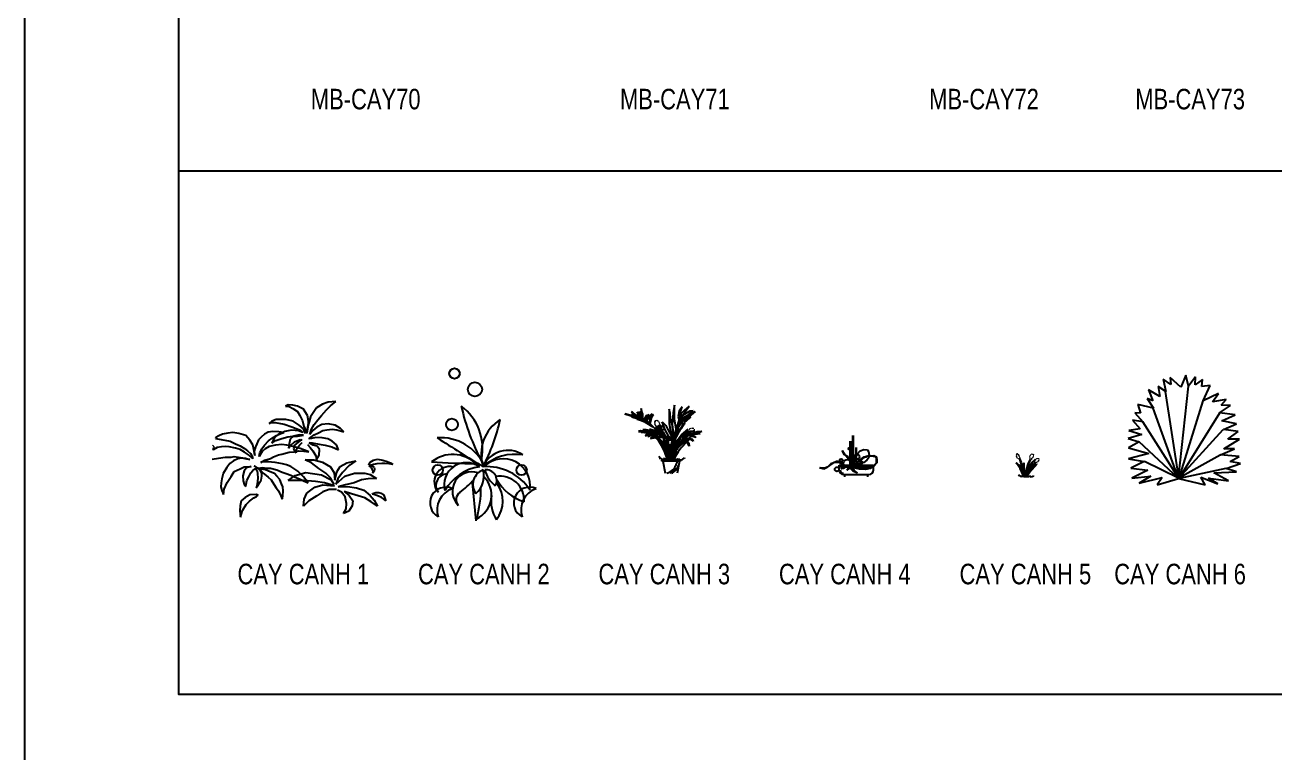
# Model space of a CAD drawing. Header units: millimetres. Extents: x 21129 to 2803301, y -510327 to 166837.
# Drawn here: x 218892 to 243254, y -161306 to -147119 of the extents above; entities that cross this region are included whole.
import ezdxf
from ezdxf.enums import TextEntityAlignment as Align

# ---------------------------------------------------------------- set-up
doc = ezdxf.new("R2010")
doc.units = ezdxf.units.MM
doc.layers.add('....01_TNT_A_DRAWING', color=7, linetype='Continuous')
doc.layers.add('....20_TNT_N_TEXT', color=9, linetype='Continuous')
doc.layers.add('....13_TNT_F_TREE', color=76, linetype='Continuous', transparency=0.5)
doc.styles.add('.TNT_A_TXT_3_NOTE', font='uromans.shx', dxfattribs={"width": 0.8})

# ---------------------------------------------------------------- blocks, each defined once
blk = doc.blocks.new('.TNT_KHUNG LAYOUT_2')
at = {"color": 250}
blk.add_lwpolyline([(0, 327), (450, 327), (450, 0), (0, 0)], close=True, dxfattribs=at)
at = {"color": 14}
blk.add_lwpolyline([(15, 312), (435, 312), (435, 15), (15, 15)], close=True, dxfattribs=at)
blk = doc.blocks.new('caycanh6')
for p, q in [((55, 990), (8, 873)), ((81, 883), (55, 990)), ((-213, 879), (-196, 783)), ((-139, 831), (-213, 879)), ((-165, 952), (-139, 831)), ((-91, 900), (-165, 952)), ((-96, 968), (-91, 900)), ((8, 873), (-96, 968)), ((-15, -14), (81, 883)), ((151, 973), (81, 883)), ((146, 894), (151, 973)), ((220, 947), (146, 894)), ((211, 879), (220, 947)), ((293, 889), (211, 879)), ((224, 741), (293, 889)), ((-321, 762), (-260, 667)), ((-265, 741), (-321, 762)), ((-308, 847), (-265, 741)), ((-196, 783), (-308, 847)), ((-13, -11), (-141, 832)), ((-10, -14), (224, 741)), ((376, 810), (224, 741)), ((315, 731), (376, 810)), ((449, 752), (315, 731)), ((402, 699), (449, 752)), ((-442, 624), (-364, 535)), ((-386, 620), (-442, 624)), ((-412, 704), (-386, 620)), ((-260, 667), (-412, 704)), ((-17, -16), (-261, 667)), ((-8, -13), (386, 624)), ((384, 624), (492, 693)), ((536, 603), (384, 624)), ((492, 693), (402, 699)), ((-464, 551), (-390, 466)), ((-364, 535), (-464, 551)), ((-12, -17), (-364, 535)), ((406, 545), (536, 603)), ((549, 514), (406, 545)), ((423, 461), (549, 514)), ((-373, 413), (-507, 371)), ((-507, 371), (-399, 339)), ((-390, 466), (-499, 450)), ((-499, 450), (-373, 413)), ((-13, -14), (421, 461)), ((566, 440), (423, 461)), ((428, 271), (579, 365)), ((466, 365), (566, 440)), ((579, 365), (466, 365)), ((-399, 339), (-503, 281)), ((-503, 281), (-304, 228)), ((-14, -17), (-399, 339)), ((393, 212), (532, 271)), ((532, 271), (428, 271)), ((-304, 228), (-503, 175)), ((-503, 175), (-351, 149)), ((-351, 149), (-481, 85)), ((-16, -14), (-348, 149)), ((-12, -10), (392, 212)), ((575, 196), (393, 212)), ((449, 80), (588, 128)), ((488, 149), (575, 196)), ((588, 128), (488, 149)), ((-481, 85), (-316, 64)), ((-316, 64), (-472, -15)), ((-472, -15), (-286, 6)), ((-286, 6), (-399, -63)), ((-7, -14), (448, 82)), ((328, 38), (549, 49)), ((471, -41), (328, 38)), ((549, 49), (449, 80)), ((-399, -63), (-174, -9)), ((-174, -9), (-222, -78)), ((-222, -78), (-17, -16)), ((-17, -16), (246, -78)), ((203, -4), (367, -68)), ((246, -78), (203, -4)), ((367, -68), (276, -15)), ((276, -15), (471, -41))]:
    blk.add_line(p, q)
blk = doc.blocks.new('caycanh13')
for p, q in [((-242, 575), (-385, 614)), ((-385, 614), (-262, 575)), ((-301, 620), (-321, 635)), ((-321, 635), (-305, 610)), ((-305, 610), (-267, 587)), ((-270, 601), (-301, 620)), ((-259, 620), (-263, 633)), ((-263, 633), (-255, 601)), ((-242, 595), (-259, 620)), ((-234, 613), (-241, 635)), ((-241, 635), (-239, 608)), ((-226, 591), (-234, 613)), ((-224, 666), (-226, 631)), ((-226, 631), (-221, 597)), ((-218, 637), (-224, 666)), ((-208, 609), (-218, 637)), ((-209, 575), (-208, 609)), ((-119, 612), (-136, 588)), ((-125, 606), (-119, 612)), ((49, 657), (46, 589)), ((57, 619), (49, 657)), ((60, 568), (57, 619)), ((87, 622), (81, 545)), ((99, 696), (87, 622)), ((99, 637), (99, 696)), ((99, 559), (99, 637)), ((144, 640), (135, 586)), ((173, 681), (144, 640)), ((147, 559), (242, 687)), ((161, 613), (147, 571)), ((147, 571), (153, 613)), ((153, 613), (164, 651)), ((197, 648), (161, 613)), ((164, 651), (173, 681)), ((248, 640), (194, 607)), ((242, 687), (197, 648)), ((239, 607), (280, 643)), ((244, 599), (302, 637)), ((280, 643), (248, 640)), ((302, 637), (261, 604)), ((-258, 580), (-323, 604)), ((-222, 559), (-316, 583)), ((-316, 583), (-221, 554)), ((-251, 580), (-270, 601)), ((-267, 587), (-255, 583)), ((-183, 528), (-264, 562)), ((-264, 562), (-207, 546)), ((-262, 575), (-254, 578)), ((-168, 545), (-258, 580)), ((-255, 601), (-242, 578)), ((-239, 578), (-242, 595)), ((-239, 608), (-235, 583)), ((-235, 583), (-230, 572)), ((-229, 572), (-226, 591)), ((-145, 524), (-222, 559)), ((-221, 597), (-218, 571)), ((-221, 554), (-144, 519)), ((-218, 571), (-205, 563)), ((-205, 563), (-209, 575)), ((-207, 546), (-133, 508)), ((-186, 575), (-171, 600)), ((-186, 553), (-186, 575)), ((-180, 558), (-183, 554)), ((-107, 482), (-183, 528)), ((-170, 583), (-180, 558)), ((-174, 550), (-168, 570)), ((-171, 600), (-153, 604)), ((-163, 554), (-171, 550)), ((-155, 593), (-170, 583)), ((-168, 570), (-155, 585)), ((-79, 458), (-168, 545)), ((-153, 568), (-163, 554)), ((-149, 606), (-155, 593)), ((-155, 585), (-140, 593)), ((-153, 604), (-149, 606)), ((-136, 588), (-153, 568)), ((-142, 554), (-144, 526)), ((-144, 526), (-138, 520)), ((-129, 591), (-142, 554)), ((-140, 593), (-125, 606)), ((-138, 520), (-132, 540)), ((-132, 540), (-125, 572)), ((-104, 608), (-129, 591)), ((-125, 572), (-116, 595)), ((-116, 595), (-104, 608)), ((-90, 525), (-97, 523)), ((-88, 534), (-95, 533)), ((-88, 517), (-94, 514)), ((-87, 509), (-94, 505)), ((-84, 540), (-92, 541)), ((-83, 501), (-90, 497)), ((-81, 543), (-85, 546)), ((-79, 493), (-85, 490)), ((-77, 545), (-80, 549)), ((-77, 483), (-61, 492)), ((-73, 546), (-75, 552)), ((-68, 547), (-69, 552)), ((-63, 543), (-63, 548)), ((-61, 492), (-45, 501)), ((-59, 540), (-58, 545)), ((-42, 494), (-57, 474)), ((-56, 534), (-54, 540)), ((-51, 526), (-48, 531)), ((-47, 518), (-43, 522)), ((-45, 501), (-38, 505)), ((-43, 512), (-39, 516)), ((-38, 505), (-42, 494)), ((-41, 504), (-35, 509)), ((-40, 496), (-31, 502)), ((-40, 482), (-24, 488)), ((-36, 489), (-27, 493)), ((-13, 495), (-32, 474)), ((-24, 488), (-13, 495)), ((10, 458), (-20, 536)), ((-20, 536), (16, 500)), ((16, 500), (40, 446)), ((46, 589), (49, 518)), ((49, 518), (57, 464)), ((84, 485), (60, 568)), ((81, 545), (78, 509)), ((82, 450), (80, 498)), ((93, 384), (147, 559)), ((117, 467), (99, 559)), ((126, 486), (156, 524)), ((140, 489), (131, 489)), ((142, 500), (133, 500)), ((135, 586), (141, 559)), ((179, 539), (135, 476)), ((143, 507), (137, 509)), ((140, 542), (186, 567)), ((141, 559), (179, 574)), ((155, 538), (142, 542)), ((147, 515), (142, 518)), ((152, 523), (145, 527)), ((161, 577), (147, 556)), ((156, 530), (150, 534)), ((182, 555), (155, 538)), ((156, 524), (191, 553)), ((164, 535), (157, 539)), ((194, 607), (161, 577)), ((169, 541), (164, 546)), ((167, 479), (191, 521)), ((177, 544), (174, 550)), ((177, 489), (184, 486)), ((179, 574), (239, 607)), ((260, 580), (179, 539)), ((235, 582), (182, 555)), ((185, 543), (182, 551)), ((182, 495), (187, 493)), ((185, 500), (191, 499)), ((186, 567), (244, 599)), ((189, 543), (189, 548)), ((190, 508), (196, 508)), ((191, 553), (240, 592)), ((191, 521), (230, 559)), ((193, 541), (195, 545)), ((194, 516), (201, 518)), ((196, 538), (200, 543)), ((198, 522), (203, 524)), ((199, 534), (203, 537)), ((199, 527), (203, 530)), ((240, 592), (202, 554)), ((230, 559), (260, 580)), ((261, 604), (235, 582)), ((-232, 448), (-251, 442)), ((-251, 442), (-224, 442)), ((-204, 445), (-232, 448)), ((-132, 423), (-226, 432)), ((-160, 423), (-225, 432)), ((-224, 442), (-155, 428)), ((-176, 456), (-208, 457)), ((-208, 457), (-162, 449)), ((-168, 437), (-204, 445)), ((-188, 400), (-158, 408)), ((-180, 406), (-188, 400)), ((-151, 419), (-180, 406)), ((-140, 449), (-176, 456)), ((-144, 424), (-168, 437)), ((-162, 449), (-116, 429)), ((-162, 391), (-136, 403)), ((-141, 396), (-162, 391)), ((-73, 372), (-160, 423)), ((-158, 408), (-113, 416)), ((-111, 419), (-151, 419)), ((-98, 452), (-145, 463)), ((-145, 463), (-113, 449)), ((-95, 400), (-141, 396)), ((-101, 432), (-140, 449)), ((-25, 345), (-140, 415)), ((-136, 403), (-105, 407)), ((-133, 374), (-62, 386)), ((-112, 385), (-133, 374)), ((-49, 408), (-132, 423)), ((-116, 429), (-90, 416)), ((-113, 449), (-73, 427)), ((-113, 416), (-109, 417)), ((-66, 392), (-112, 385)), ((-105, 407), (-70, 412)), ((-70, 412), (-101, 432)), ((-62, 429), (-98, 452)), ((-56, 410), (-95, 400)), ((-58, 353), (-92, 398)), ((-43, 362), (-92, 398)), ((-82, 463), (-77, 483)), ((-74, 485), (-80, 481)), ((-67, 462), (-80, 462)), ((-14, 393), (-79, 458)), ((-69, 481), (-74, 473)), ((-73, 427), (-57, 411)), ((-20, 328), (-73, 372)), ((-69, 453), (-59, 469)), ((-57, 474), (-67, 462)), ((-53, 446), (-67, 459)), ((-67, 459), (-54, 440)), ((-63, 452), (-67, 452)), ((-23, 390), (-66, 392)), ((-61, 473), (-65, 466)), ((-48, 462), (-63, 452)), ((-50, 408), (-62, 429)), ((-62, 386), (-25, 385)), ((-61, 448), (-45, 457)), ((-59, 469), (-40, 482)), ((-57, 446), (-59, 446)), ((-37, 452), (-57, 446)), ((-51, 468), (-56, 461)), ((-54, 440), (-42, 417)), ((-33, 419), (-53, 446)), ((-42, 462), (-50, 470)), ((-50, 470), (-40, 449)), ((22, 381), (-49, 408)), ((-32, 474), (-48, 462)), ((-45, 457), (-25, 461)), ((-40, 466), (-44, 461)), ((-7, 433), (-42, 462)), ((-42, 417), (-35, 406)), ((-40, 449), (-19, 428)), ((-16, 454), (-37, 452)), ((-13, 405), (-34, 463)), ((-34, 463), (-10, 405)), ((-33, 480), (-25, 484)), ((-31, 402), (-33, 419)), ((-30, 473), (-23, 475)), ((-25, 461), (-7, 462)), ((-25, 385), (31, 374)), ((32, 374), (-23, 390)), ((-19, 428), (10, 385)), ((6, 467), (-16, 454)), ((37, 292), (-14, 393)), ((11, 292), (-13, 405)), ((-10, 405), (15, 284)), ((-7, 462), (6, 467)), ((10, 406), (-7, 433)), ((40, 399), (10, 458)), ((22, 382), (10, 406)), ((13, 356), (46, 370)), ((21, 340), (39, 397)), ((85, 344), (22, 381)), ((34, 338), (39, 397)), ((44, 281), (39, 397)), ((40, 446), (93, 357)), ((93, 357), (40, 399)), ((46, 370), (56, 362)), ((57, 464), (63, 411)), ((63, 411), (90, 387)), ((72, 251), (106, 375)), ((75, 170), (93, 384)), ((88, 378), (82, 450)), ((93, 384), (84, 485)), ((85, 344), (88, 378)), ((109, 375), (85, 283)), ((99, 402), (93, 381)), ((96, 378), (120, 390)), ((135, 476), (99, 402)), ((106, 375), (146, 460)), ((146, 460), (109, 375)), ((114, 338), (167, 407)), ((120, 390), (167, 479)), ((126, 333), (174, 403)), ((140, 478), (132, 478)), ((134, 286), (251, 383)), ((135, 289), (187, 368)), ((145, 468), (138, 468)), ((188, 367), (140, 292)), ((155, 463), (161, 458)), ((160, 469), (167, 464)), ((164, 354), (242, 414)), ((166, 476), (175, 471)), ((167, 407), (234, 463)), ((170, 483), (180, 479)), ((174, 403), (234, 463)), ((220, 416), (180, 370)), ((180, 370), (194, 403)), ((181, 366), (219, 379)), ((187, 368), (228, 408)), ((228, 408), (188, 367)), ((194, 403), (215, 427)), ((212, 391), (253, 411)), ((215, 427), (253, 444)), ((227, 424), (219, 426)), ((219, 379), (264, 373)), ((256, 436), (220, 416)), ((255, 378), (221, 340)), ((229, 433), (222, 436)), ((228, 413), (222, 416)), ((234, 442), (226, 445)), ((237, 448), (232, 451)), ((233, 402), (281, 399)), ((257, 394), (233, 399)), ((235, 407), (239, 401)), ((243, 454), (239, 458)), ((241, 410), (246, 404)), ((242, 414), (319, 441)), ((248, 459), (244, 464)), ((247, 408), (321, 421)), ((277, 407), (247, 407)), ((248, 415), (254, 408)), ((255, 464), (250, 469)), ((251, 383), (255, 378)), ((253, 444), (295, 446)), ((253, 411), (297, 421)), ((253, 420), (260, 414)), ((295, 446), (256, 436)), ((287, 390), (257, 394)), ((262, 466), (258, 472)), ((261, 423), (266, 419)), ((264, 373), (279, 358)), ((269, 470), (266, 475)), ((267, 427), (271, 423)), ((271, 430), (276, 428)), ((276, 470), (275, 476)), ((277, 436), (282, 435)), ((323, 416), (277, 407)), ((281, 399), (297, 392)), ((282, 468), (282, 475)), ((283, 442), (289, 441)), ((286, 466), (288, 470)), ((306, 382), (287, 390)), ((288, 446), (293, 446)), ((289, 463), (292, 466)), ((290, 450), (294, 451)), ((291, 460), (296, 463)), ((292, 456), (297, 457)), ((297, 421), (339, 435)), ((297, 392), (306, 382)), ((319, 441), (367, 444)), ((321, 421), (349, 417)), ((349, 417), (323, 416)), ((339, 435), (367, 444)), ((-28, 305), (-58, 353)), ((-4, 316), (-43, 362)), ((4, 241), (-28, 305)), ((-3, 298), (-25, 345)), ((34, 167), (-20, 328)), ((-19, 293), (2, 308)), ((-16, 299), (-19, 293)), ((8, 341), (-16, 341)), ((-16, 341), (11, 335)), ((2, 316), (-16, 299)), ((-8, 337), (13, 356)), ((13, 345), (-8, 337)), ((7, 299), (-4, 316)), ((39, 167), (-3, 298)), ((17, 319), (2, 316)), ((2, 308), (44, 308)), ((16, 281), (7, 299)), ((36, 326), (8, 341)), ((11, 335), (32, 319)), ((42, 353), (13, 345)), ((16, 280), (21, 340)), ((24, 224), (16, 280)), ((48, 310), (17, 319)), ((32, 319), (48, 310)), ((32, 287), (40, 307)), ((43, 257), (32, 287)), ((33, 280), (34, 338)), ((36, 225), (33, 280)), ((55, 307), (36, 326)), ((75, 170), (37, 292)), ((39, 169), (76, 345)), ((40, 307), (55, 307)), ((56, 362), (42, 353)), ((44, 281), (43, 257)), ((48, 298), (44, 281)), ((49, 171), (44, 281)), ((59, 307), (48, 298)), ((53, 169), (74, 257)), ((55, 310), (103, 328)), ((57, 308), (78, 319)), ((57, 308), (97, 299)), ((86, 310), (59, 307)), ((68, 299), (59, 307)), ((76, 345), (60, 243)), ((67, 169), (77, 265)), ((99, 282), (68, 299)), ((69, 175), (91, 257)), ((74, 257), (114, 338)), ((77, 265), (85, 344)), ((78, 319), (111, 318)), ((85, 178), (109, 252)), ((115, 322), (86, 322)), ((109, 308), (86, 310)), ((91, 257), (126, 333)), ((96, 173), (117, 271)), ((97, 299), (117, 277)), ((124, 260), (99, 282)), ((103, 328), (128, 333)), ((103, 168), (117, 252)), ((136, 289), (109, 308)), ((109, 252), (134, 286)), ((111, 318), (128, 303)), ((142, 322), (115, 322)), ((117, 271), (164, 354)), ((117, 252), (127, 284)), ((117, 277), (124, 260)), ((127, 284), (161, 344)), ((128, 333), (160, 323)), ((128, 303), (136, 289)), ((162, 278), (135, 243)), ((166, 314), (142, 322)), ((155, 347), (190, 360)), ((201, 344), (155, 347)), ((160, 323), (166, 314)), ((221, 340), (162, 278)), ((240, 364), (189, 365)), ((190, 360), (226, 348)), ((228, 327), (201, 344)), ((226, 348), (239, 328)), ((243, 297), (228, 327)), ((239, 328), (243, 297)), ((266, 361), (240, 364)), ((282, 347), (266, 361)), ((279, 358), (282, 347)), ((-40, 182), (-54, 196)), ((-54, 196), (-24, 172)), ((-36, 172), (-40, 182)), ((-24, 172), (-3, 172)), ((-23, 166), (157, 166)), ((-23, 152), (-23, 166)), ((157, 152), (-23, 152)), ((-13, 152), (8, 34)), ((5, 171), (-7, 182)), ((-7, 182), (20, 171)), ((-3, 172), (5, 171)), ((28, 174), (4, 241)), ((26, 174), (17, 185)), ((17, 185), (36, 169)), ((20, 171), (26, 174)), ((44, 171), (24, 224)), ((54, 168), (35, 168)), ((44, 171), (36, 225)), ((36, 169), (49, 169)), ((49, 169), (66, 178)), ((60, 243), (54, 168)), ((66, 178), (59, 166)), ((59, 166), (78, 172)), ((75, 170), (67, 169)), ((78, 172), (95, 180)), ((95, 180), (82, 169)), ((82, 169), (114, 169)), ((135, 243), (93, 175)), ((96, 173), (103, 168)), ((114, 169), (128, 175)), ((148, 152), (126, 34)), ((128, 175), (150, 172)), ((150, 172), (145, 166)), ((145, 166), (176, 169)), ((157, 166), (157, 152)), ((176, 169), (197, 183)), ((197, 183), (198, 178))]:
    blk.add_line(p, q)
for points in [[(26, 34), (57, 48), (103, 91), (110, 105), (120, 127), (128, 152)], [(56, 34), (98, 64), (115, 77), (130, 91), (140, 109)], [(69, 34), (90, 44), (105, 57), (114, 65), (127, 74), (135, 80)]]:
    blk.add_spline(points, degree=3)
blk = doc.blocks.new('caycanh2')
blk.add_line((-113, -61), (-78, -430))
for centre, radius in [((-286, 1006), 50.5), ((-87, 851), 69.3), ((-311, 509), 57.7), ((-449, 65), 50.5), ((368, 65), 50.5)]:
    blk.add_circle(centre, radius)
for centre, radius, start, end in [((1686, 1093), 1948, 192.0189, 209.0253), ((-529, 274), 517, 348.5234, 53.211), ((378, 218), 404, 122.7109, 197.3061), ((-1741, 988), 1949, 332.8004, 347.2166), ((-420, -87), 467, 24.0825, 94.4165), ((13761, 22526), 26317, 237.3041, 238.4562), ((235, -7), 264, 56.3661, 156.6713), ((-303, -116), 333, 46.7549, 128.4852), ((8, 7377), 7250, 265.8967, 269.3434), ((-169, -81), 218, 54.7102, 194.3515), ((302, -234), 453, 79.9499, 133.0875), ((188, -90), 265, 351.2193, 133.1052), ((-334, -50), 149, 76.3147, 222.6931), ((-356, -85), 111, 92.0443, 216.8209), ((35, -376), 480, 99.2978, 149.7639), ((-116, -143), 190, 71.7739, 225.4117), ((47, -77), 153, 110.6149, 214.7623), ((-230, 9), 231, 311.1756, 14.2016), ((-179, -180), 254, 295.492, 45.1785), ((28, -405), 504, 33.0652, 93.9915), ((23, -36), 103, 329.4763, 97.3356), ((278, 132), 276, 193.8349, 232.977), ((159, -230), 235, 356.6434, 100.03), ((-372, -255), 153, 65.1096, 241.7298), ((-238, -322), 217, 108.7312, 198.1082), ((-904, 745), 1120, 306.7695, 315.8561), ((-1161, -107), 1133, 344.5319, 0.2463), ((-105, -238), 291, 321.8618, 36.7052), ((542, 213), 480, 209.7356, 251.9759), ((445, -255), 153, 65.1096, 241.7298), ((579, -322), 217, 108.7312, 198.1082), ((-186, -223), 84.5, 124.0946, 221.3462), ((408, -235), 338, 171.3259, 212.7388)]:
    blk.add_arc(centre, radius, start, end)
blk = doc.blocks.new('caycanh4')
for p, q in [((80, 115), (80, 403)), ((84, 115), (84, 403)), ((-24, 256), (2, 214)), ((-3, 214), (-24, 256)), ((54, 113), (54, 347)), ((59, 113), (59, 347)), ((111, 202), (111, 286)), ((111, 202), (111, 286)), ((111, 202), (111, 286)), ((111, 202), (111, 286)), ((116, 169), (116, 286)), ((125, 223), (151, 251)), ((151, 251), (186, 267)), ((186, 267), (221, 261)), ((221, 261), (231, 245)), ((231, 245), (237, 210)), ((-116, 132), (-172, 92)), ((-135, 125), (-172, 89)), ((-98, 140), (-135, 125)), ((-80, 147), (-116, 132)), ((-59, 140), (-98, 140)), ((-57, 147), (-80, 147)), ((-14, 116), (-59, 140)), ((-32, 137), (-57, 147)), ((-16, 127), (-32, 137)), ((34, 195), (-3, 214)), ((2, 214), (29, 182)), ((29, 182), (44, 162)), ((49, 157), (34, 195)), ((44, 162), (72, 145)), ((72, 145), (85, 173)), ((80, 116), (99, 173)), ((80, 116), (99, 173)), ((80, 116), (99, 173)), ((80, 116), (99, 173)), ((84, 115), (103, 172)), ((85, 173), (115, 170)), ((94, 118), (138, 156)), ((99, 173), (111, 202)), ((99, 173), (111, 202)), ((99, 173), (111, 202)), ((99, 173), (111, 202)), ((132, 127), (100, 118)), ((103, 172), (125, 223)), ((125, 141), (106, 114)), ((106, 114), (156, 126)), ((116, 115), (116, 169)), ((156, 164), (125, 141)), ((186, 140), (132, 127)), ((138, 156), (189, 194)), ((171, 175), (156, 164)), ((192, 187), (171, 175)), ((215, 162), (186, 140)), ((189, 194), (224, 204)), ((209, 192), (192, 187)), ((215, 197), (209, 192)), ((255, 200), (215, 197)), ((231, 181), (215, 162)), ((224, 204), (282, 207)), ((237, 210), (231, 181)), ((270, 200), (255, 200)), ((281, 198), (270, 200)), ((296, 193), (281, 198)), ((282, 207), (310, 194)), ((288, 111), (308, 137)), ((308, 180), (296, 193)), ((313, 137), (301, 121)), ((309, 164), (308, 180)), ((308, 137), (309, 164)), ((310, 194), (313, 162)), ((313, 162), (313, 137)), ((-205, 73), (-245, 88)), ((-196, 84), (-238, 86)), ((-172, 89), (-205, 73)), ((-172, 92), (-196, 84)), ((-56, 67), (-56, 112)), ((-56, 112), (281, 112)), ((-56, 101), (281, 101)), ((-11, 22), (236, 22)), ((0, 0), (0, 22)), ((21, 65), (32, 85)), ((42, 78), (21, 65)), ((32, 85), (47, 98)), ((52, 101), (42, 78)), ((44, 99), (50, 86)), ((50, 86), (80, 58)), ((64, 83), (52, 101)), ((62, 99), (116, 115)), ((103, 83), (62, 99)), ((83, 76), (64, 83)), ((67, 99), (141, 80)), ((80, 58), (125, 38)), ((95, 58), (83, 76)), ((100, 118), (94, 118)), ((125, 38), (95, 58)), ((145, 73), (103, 83)), ((141, 80), (179, 80)), ((202, 70), (145, 73)), ((179, 80), (217, 83)), ((247, 79), (202, 70)), ((217, 83), (258, 95)), ((225, 0), (225, 22)), ((288, 105), (247, 79)), ((258, 95), (288, 111)), ((281, 67), (281, 112)), ((301, 121), (288, 105))]:
    blk.add_line(p, q)
for centre, radius in [((47, 274), 10), ((-34, 162), 14), ((25, 130), 38.2), ((76, 126), 17.9), ((119, 194), 23.9), ((162, 138), 12.7), ((-77, 73), 20.7), ((-29, 81), 3.15), ((-24, 94), 5.25), ((-12, 89), 8.41)]:
    blk.add_circle(centre, radius)
for centre, radius, start, end in [((-11, 67), 45, 180, 270), ((-11, 67), 33.7, 180, 270), ((236, 67), 45, 270, 0)]:
    blk.add_arc(centre, radius, start, end)
blk = doc.blocks.new('caycanh5')
for p, q in [((-86, 208), (-90, 207)), ((-85, 213), (-89, 213)), ((-85, 203), (-89, 202)), ((-85, 198), (-89, 196)), ((-59, 114), (-88, 135)), ((-68, 108), (-88, 135)), ((-83, 216), (-87, 217)), ((-83, 194), (-87, 192)), ((-81, 218), (-84, 220)), ((-80, 189), (-83, 187)), ((-79, 220), (-81, 222)), ((-77, 185), (-80, 182)), ((-77, 220), (-78, 224)), ((-74, 182), (-77, 178)), ((-74, 221), (-74, 224)), ((-70, 178), (-72, 173)), ((-71, 218), (-71, 221)), ((-68, 216), (-68, 219)), ((-67, 213), (-65, 217)), ((-64, 175), (-67, 171)), ((-64, 208), (-62, 211)), ((-61, 204), (-59, 206)), ((-60, 200), (-57, 202)), ((-57, 174), (-60, 171)), ((-58, 196), (-55, 199)), ((-57, 191), (-52, 194)), ((-55, 187), (-50, 190)), ((-54, 172), (-40, 138)), ((-42, 138), (-54, 172)), ((-53, 182), (-49, 184)), ((-52, 178), (-48, 179)), ((-28, 73), (-42, 138)), ((-40, 138), (-26, 69)), ((-22, 101), (-12, 134)), ((-15, 100), (-12, 134)), ((-9, 67), (-12, 134)), ((27, 121), (50, 170)), ((50, 170), (29, 121)), ((31, 100), (63, 140)), ((38, 97), (66, 137)), ((46, 187), (41, 187)), ((47, 181), (42, 181)), ((48, 193), (43, 193)), ((43, 70), (111, 126)), ((48, 197), (45, 199)), ((50, 175), (45, 175)), ((51, 202), (48, 204)), ((53, 207), (50, 209)), ((56, 211), (52, 213)), ((56, 172), (59, 169)), ((60, 214), (57, 216)), ((58, 175), (62, 173)), ((64, 217), (61, 220)), ((62, 179), (67, 177)), ((63, 140), (101, 172)), ((64, 184), (70, 181)), ((68, 219), (66, 222)), ((66, 137), (101, 172)), ((68, 187), (72, 185)), ((72, 219), (71, 223)), ((71, 190), (74, 189)), ((73, 194), (76, 193)), ((97, 140), (74, 116)), ((74, 117), (97, 140)), ((75, 218), (75, 221)), ((76, 198), (79, 198)), ((77, 217), (78, 219)), ((78, 203), (82, 204)), ((79, 215), (81, 218)), ((80, 206), (83, 207)), ((81, 213), (83, 215)), ((81, 209), (83, 211)), ((97, 149), (93, 151)), ((98, 155), (94, 156)), ((97, 143), (94, 145)), ((113, 123), (94, 101)), ((101, 160), (97, 161)), ((103, 163), (100, 165)), ((102, 139), (104, 136)), ((106, 167), (104, 169)), ((105, 141), (108, 138)), ((109, 170), (107, 173)), ((109, 144), (113, 140)), ((113, 172), (110, 176)), ((111, 126), (113, 123)), ((112, 147), (116, 143)), ((117, 174), (115, 177)), ((117, 149), (120, 146)), ((121, 176), (119, 179)), ((120, 151), (122, 149)), ((122, 153), (125, 152)), ((125, 176), (125, 180)), ((126, 156), (129, 156)), ((129, 175), (129, 179)), ((130, 160), (133, 159)), ((131, 174), (132, 176)), ((132, 162), (135, 162)), ((133, 172), (134, 174)), ((133, 164), (136, 165)), ((134, 170), (137, 172)), ((135, 168), (137, 169)), ((-51, 81), (-68, 108)), ((-65, 17), (-48, 4)), ((-58, 9), (-65, 17)), ((-37, 87), (-59, 114)), ((-55, 4), (-58, 9)), ((-32, 43), (-51, 81)), ((-48, 4), (-36, 4)), ((-38, 9), (-23, 3)), ((-31, 3), (-38, 9)), ((-30, 77), (-37, 87)), ((-36, 4), (-31, 3)), ((-18, 5), (-32, 43)), ((-25, 67), (-30, 77)), ((-25, 66), (-22, 101)), ((-20, 33), (-25, 66)), ((-24, 11), (-13, 2)), ((-19, 5), (-24, 11)), ((-23, 3), (-19, 5)), ((-9, 3), (-20, 33)), ((-15, 66), (-15, 100)), ((-13, 34), (-15, 66)), ((-9, 3), (-13, 34)), ((-13, 2), (-6, 2)), ((-6, 3), (-9, 67)), ((-6, 2), (4, 7)), ((-4, 2), (8, 53)), ((4, 7), (0, 0)), ((0, 0), (11, 4)), ((6, 5), (18, 53)), ((7, 49), (27, 121)), ((8, 53), (31, 100)), ((11, 4), (21, 8)), ((21, 8), (13, 2)), ((13, 2), (31, 2)), ((29, 121), (15, 68)), ((15, 7), (29, 50)), ((18, 53), (38, 97)), ((44, 44), (19, 5)), ((29, 50), (43, 70)), ((31, 2), (40, 5)), ((40, 5), (53, 4)), ((44, 71), (74, 117)), ((60, 65), (44, 44)), ((74, 116), (47, 73)), ((53, 4), (49, 0)), ((49, 0), (67, 2)), ((94, 101), (60, 65)), ((67, 2), (79, 10)), ((79, 10), (80, 7))]:
    blk.add_line(p, q)
blk = doc.blocks.new('caycanh1')
for p, q in [((317, 733), (242, 725)), ((265, 691), (317, 733)), ((-149, 701), (-175, 689)), ((-175, 689), (-138, 683)), ((-103, 699), (-149, 701)), ((-138, 683), (-101, 666)), ((-58, 689), (-103, 699)), ((-101, 666), (-56, 636)), ((2, 657), (-58, 689)), ((-56, 636), (-35, 598)), ((40, 597), (2, 657)), ((95, 624), (70, 583)), ((129, 670), (95, 624)), ((186, 708), (129, 670)), ((176, 596), (225, 651)), ((242, 725), (186, 708)), ((225, 651), (265, 691)), ((-308, 543), (-333, 519)), ((-333, 519), (-316, 528)), ((-316, 528), (-276, 528)), ((-266, 557), (-308, 543)), ((-276, 528), (-188, 511)), ((-217, 559), (-266, 557)), ((-170, 558), (-217, 559)), ((-188, 511), (-113, 485)), ((-100, 540), (-170, 558)), ((-41, 504), (-100, 540)), ((3, 466), (-41, 504)), ((-35, 598), (-7, 545)), ((-7, 545), (5, 489)), ((5, 489), (30, 444)), ((50, 543), (40, 597)), ((56, 535), (41, 482)), ((48, 484), (50, 543)), ((70, 583), (56, 535)), ((81, 464), (105, 508)), ((105, 508), (142, 554)), ((180, 510), (132, 484)), ((142, 554), (176, 596)), ((241, 516), (180, 510)), ((310, 501), (241, 516)), ((362, 470), (310, 501)), ((-852, 382), (-858, 373)), ((-858, 373), (-801, 362)), ((-825, 399), (-852, 382)), ((-789, 415), (-825, 399)), ((-736, 426), (-789, 415)), ((-687, 431), (-736, 426)), ((-628, 422), (-687, 431)), ((-561, 403), (-628, 422)), ((-523, 357), (-561, 403)), ((-411, 387), (-437, 359)), ((-379, 414), (-411, 387)), ((-342, 433), (-379, 414)), ((-298, 441), (-342, 433)), ((-340, 351), (-304, 375)), ((-285, 376), (-307, 326)), ((-304, 375), (-262, 402)), ((-239, 438), (-298, 441)), ((-247, 412), (-285, 376)), ((-269, 352), (-210, 374)), ((-262, 402), (-220, 420)), ((-182, 442), (-247, 412)), ((-189, 431), (-239, 438)), ((-220, 420), (-189, 431)), ((-210, 374), (-152, 389)), ((-117, 454), (-182, 442)), ((-152, 389), (-107, 395)), ((-128, 366), (-139, 319)), ((-96, 396), (-128, 366)), ((-48, 446), (-117, 454)), ((-113, 485), (-27, 455)), ((-107, 395), (-56, 394)), ((-42, 407), (-96, 396)), ((-56, 394), (3, 405)), ((-6, 430), (-48, 446)), ((3, 405), (-42, 407)), ((-27, 455), (-6, 430)), ((22, 421), (3, 466)), ((30, 444), (22, 421)), ((41, 482), (34, 426)), ((34, 426), (41, 445)), ((41, 445), (48, 484)), ((54, 369), (71, 382)), ((80, 373), (54, 369)), ((63, 413), (81, 464)), ((91, 450), (63, 413)), ((71, 382), (105, 407)), ((123, 383), (80, 373)), ((132, 484), (91, 450)), ((105, 407), (148, 429)), ((182, 380), (123, 383)), ((148, 429), (190, 449)), ((238, 370), (182, 380)), ((190, 449), (230, 457)), ((230, 457), (282, 463)), ((282, 346), (238, 370)), ((282, 463), (328, 457)), ((328, 457), (394, 436)), ((394, 436), (362, 470)), ((-886, 267), (-876, 269)), ((-884, 303), (-878, 309)), ((-882, 276), (-872, 279)), ((-842, 286), (-881, 261)), ((-880, 296), (-870, 302)), ((-877, 288), (-867, 291)), ((-798, 292), (-842, 286)), ((-801, 362), (-715, 348)), ((-764, 296), (-798, 292)), ((-724, 290), (-764, 296)), ((-661, 278), (-724, 290)), ((-715, 348), (-661, 321)), ((-661, 321), (-616, 301)), ((-616, 264), (-661, 278)), ((-616, 301), (-573, 274)), ((-573, 241), (-616, 264)), ((-573, 274), (-545, 252)), ((-545, 252), (-515, 226)), ((-492, 312), (-523, 357)), ((-483, 267), (-492, 312)), ((-473, 208), (-483, 267)), ((-474, 270), (-479, 242)), ((-467, 293), (-474, 270)), ((-454, 321), (-467, 293)), ((-437, 359), (-454, 321)), ((-424, 232), (-406, 271)), ((-402, 246), (-418, 220)), ((-406, 271), (-378, 309)), ((-373, 273), (-402, 246)), ((-378, 309), (-340, 351)), ((-332, 294), (-373, 273)), ((-272, 309), (-332, 294)), ((-307, 326), (-269, 352)), ((-209, 314), (-272, 309)), ((-161, 309), (-209, 314)), ((-104, 296), (-161, 309)), ((-139, 319), (-145, 278)), ((-145, 278), (-125, 306)), ((-137, 239), (-87, 244)), ((-125, 306), (-87, 340)), ((-32, 276), (-104, 296)), ((-86, 308), (-97, 272)), ((-97, 272), (-71, 234)), ((-87, 340), (-31, 363)), ((-87, 244), (-45, 252)), ((-35, 350), (-86, 308)), ((-71, 234), (-67, 270)), ((-67, 270), (-38, 308)), ((-45, 252), (4, 249)), ((-38, 308), (-10, 335)), ((-14, 358), (-35, 350)), ((52, 242), (-32, 276)), ((-31, 363), (-14, 358)), ((-10, 335), (-10, 335)), ((4, 249), (52, 242)), ((40, 313), (66, 284)), ((95, 309), (56, 331)), ((56, 331), (87, 330)), ((66, 284), (93, 251)), ((87, 330), (155, 317)), ((93, 251), (121, 205)), ((135, 297), (95, 309)), ((157, 265), (135, 297)), ((154, 211), (157, 265)), ((155, 317), (214, 308)), ((214, 308), (277, 291)), ((277, 291), (343, 263)), ((323, 312), (282, 346)), ((343, 263), (323, 312)), ((-890, 170), (-827, 181)), ((-827, 181), (-763, 191)), ((-763, 191), (-704, 192)), ((-716, 129), (-746, 90)), ((-680, 155), (-716, 129)), ((-704, 192), (-676, 197)), ((-638, 174), (-680, 155)), ((-676, 197), (-612, 189)), ((-595, 182), (-638, 174)), ((-612, 189), (-564, 182)), ((-552, 172), (-595, 182)), ((-534, 213), (-573, 241)), ((-564, 182), (-522, 168)), ((-522, 168), (-552, 172)), ((-494, 175), (-534, 213)), ((-515, 226), (-498, 198)), ((-498, 198), (-494, 175)), ((-479, 242), (-473, 208)), ((-430, 198), (-424, 232)), ((-418, 220), (-430, 198)), ((-414, 140), (-375, 161)), ((-393, 144), (-414, 140)), ((-374, 146), (-393, 144)), ((-375, 161), (-321, 179)), ((-340, 144), (-374, 146)), ((-309, 142), (-340, 144)), ((-321, 179), (-291, 194)), ((-275, 138), (-309, 142)), ((-291, 194), (-241, 213)), ((-239, 133), (-275, 138)), ((-241, 213), (-211, 220)), ((-204, 127), (-239, 133)), ((-211, 220), (-174, 229)), ((-163, 115), (-204, 127)), ((-174, 229), (-137, 239)), ((80, 134), (18, 165)), ((18, 165), (101, 164)), ((150, 81), (80, 134)), ((101, 164), (186, 142)), ((121, 205), (127, 164)), ((127, 164), (154, 211)), ((186, 142), (264, 97)), ((360, 100), (425, 137)), ((425, 137), (512, 154)), ((512, 154), (448, 111)), ((640, 112), (651, 143)), ((651, 143), (684, 162)), ((684, 162), (724, 170)), ((717, 127), (684, 119)), ((764, 130), (717, 127)), ((724, 170), (776, 163)), ((796, 130), (764, 130)), ((776, 163), (818, 150)), ((834, 127), (796, 130)), ((818, 150), (850, 137)), ((873, 120), (834, 127)), ((850, 137), (873, 120)), ((-781, 33), (-795, -22)), ((-746, 90), (-781, 33)), ((-743, -56), (-705, 2)), ((-705, 2), (-673, 51)), ((-673, 51), (-615, 77)), ((-615, 77), (-577, 95)), ((-576, 56), (-589, 9)), ((-589, 9), (-587, -39)), ((-577, 95), (-508, 100)), ((-553, 88), (-576, 56)), ((-508, 100), (-553, 88)), ((-533, -2), (-512, 37)), ((-512, 37), (-491, 62)), ((-491, 62), (-469, 78)), ((-442, 79), (-478, 107)), ((-478, 107), (-415, 60)), ((-469, 87), (-451, 56)), ((-451, 56), (-448, 27)), ((-448, 27), (-443, -11)), ((-417, 58), (-442, 79)), ((-437, 83), (-399, 90)), ((-420, 77), (-437, 83)), ((-369, 68), (-420, 77)), ((-406, 34), (-417, 58)), ((-415, 60), (-393, 35)), ((-412, -35), (-405, 7)), ((-405, 7), (-406, 34)), ((-399, 90), (-355, 85)), ((-393, 35), (-362, 13)), ((-325, 49), (-369, 68)), ((-362, 13), (-343, -5)), ((-355, 85), (-319, 83)), ((-281, 31), (-325, 49)), ((-319, 83), (-258, 67)), ((-260, 4), (-281, 31)), ((-230, -26), (-260, 4)), ((-258, 67), (-205, 45)), ((-205, 45), (-169, 30)), ((-169, 30), (-122, 15)), ((-122, 101), (-163, 115)), ((-147, -38), (-79, 11)), ((-93, 81), (-122, 101)), ((-122, 15), (-79, -4)), ((-54, 53), (-93, 81)), ((-79, 11), (25, 40)), ((-26, 25), (-54, 53)), ((0, 0), (-26, 25)), ((23, -31), (0, 0)), ((25, 40), (178, 20)), ((218, 35), (150, 81)), ((178, 20), (270, -31)), ((267, -15), (218, 35)), ((264, 97), (299, 38)), ((299, 38), (306, -35)), ((306, -35), (328, 48)), ((318, -71), (403, 6)), ((328, 48), (360, 100)), ((382, 40), (337, -22)), ((448, 111), (382, 40)), ((403, 6), (498, 34)), ((498, 34), (600, 36)), ((600, 36), (653, 23)), ((651, 101), (640, 106)), ((665, 89), (651, 101)), ((684, 119), (653, 109)), ((653, 109), (675, 103)), ((653, 23), (713, -16)), ((672, 74), (665, 89)), ((680, 55), (672, 74)), ((675, 103), (692, 91)), ((678, 34), (680, 55)), ((691, 54), (678, 34)), ((695, 76), (691, 54)), ((692, 91), (695, 76)), ((-803, -59), (-804, -98)), ((-804, -98), (-796, -134)), ((-795, -22), (-803, -59)), ((-779, -174), (-771, -121)), ((-771, -121), (-743, -56)), ((-587, -39), (-578, -73)), ((-578, -73), (-561, -95)), ((-561, -95), (-559, -71)), ((-559, -71), (-550, -37)), ((-550, -37), (-533, -2)), ((-459, -108), (-444, -84)), ((-455, -88), (-459, -108)), ((-447, -45), (-455, -88)), ((-443, -11), (-447, -45)), ((-444, -84), (-424, -53)), ((-424, -53), (-412, -35)), ((-343, -5), (-313, -31)), ((-313, -31), (-288, -71)), ((-288, -71), (-266, -107)), ((-266, -107), (-243, -136)), ((-212, -69), (-230, -26)), ((-201, -99), (-212, -69)), ((-196, -137), (-201, -99)), ((-76, -36), (-147, -38)), ((-79, -4), (-37, -22)), ((1, -38), (-76, -36)), ((-37, -22), (2, -41)), ((120, -45), (1, -38)), ((2, -41), (46, -60)), ((46, -60), (23, -31)), ((34, -160), (113, -100)), ((113, -100), (190, -80)), ((205, -59), (120, -45)), ((190, -80), (303, -89)), ((303, -89), (205, -59)), ((296, -73), (267, -15)), ((270, -31), (296, -73)), ((337, -22), (318, -71)), ((412, -79), (340, -99)), ((340, -99), (431, -95)), ((496, -58), (412, -79)), ((431, -95), (520, -109)), ((566, -31), (496, -58)), ((520, -109), (590, -131)), ((632, -22), (566, -31)), ((713, -16), (632, -22)), ((-796, -134), (-779, -174)), ((-606, -236), (-615, -284)), ((-568, -202), (-606, -236)), ((-522, -175), (-568, -202)), ((-558, -272), (-524, -238)), ((-524, -238), (-482, -205)), ((-458, -173), (-522, -175)), ((-482, -205), (-457, -192)), ((-441, -181), (-458, -173)), ((-457, -192), (-441, -181)), ((-243, -136), (-231, -161)), ((-231, -161), (-218, -186)), ((-218, -186), (-207, -217)), ((-207, -217), (-201, -185)), ((-201, -185), (-196, -137)), ((2, -287), (7, -220)), ((54, -236), (2, -287)), ((7, -220), (34, -160)), ((131, -186), (54, -236)), ((189, -148), (131, -186)), ((253, -125), (189, -148)), ((323, -123), (253, -125)), ((371, -151), (334, -132)), ((409, -195), (371, -151)), ((469, -167), (397, -144)), ((397, -144), (448, -184)), ((421, -262), (409, -195)), ((448, -184), (481, -234)), ((534, -185), (469, -167)), ((481, -234), (475, -282)), ((600, -207), (534, -185)), ((590, -131), (651, -183)), ((661, -243), (600, -207)), ((651, -183), (692, -227)), ((724, -286), (661, -243)), ((674, -170), (679, -163)), ((687, -173), (674, -170)), ((679, -163), (707, -154)), ((707, -179), (687, -173)), ((692, -227), (724, -286)), ((707, -154), (737, -154)), ((733, -189), (707, -179)), ((763, -203), (733, -189)), ((737, -154), (760, -160)), ((760, -160), (781, -174)), ((781, -216), (763, -203)), ((781, -174), (788, -190)), ((803, -234), (781, -216)), ((788, -190), (795, -208)), ((795, -208), (803, -234)), ((-615, -284), (-619, -333)), ((-619, -333), (-613, -393)), ((-613, -393), (-592, -329)), ((-592, -329), (-558, -272)), ((390, -358), (417, -314)), ((443, -337), (390, -358)), ((417, -314), (421, -262)), ((475, -282), (443, -337))]:
    blk.add_line(p, q)

msp = doc.modelspace()

# ---------------------------------------------------------------- linework, layer by layer
at = {"layer": '....13_TNT_F_TREE'}
msp.add_line((221892.4, -149962.9), (305292.4, -149962.9), dxfattribs=at)

# ---------------------------------------------------------------- block references
at = {"layer": '....01_TNT_A_DRAWING', "xscale": 200, "yscale": 200, "zscale": 200}
msp.add_blockref('.TNT_KHUNG LAYOUT_2', (218892.4, -163162.9), dxfattribs=at)
at = {"layer": '....13_TNT_F_TREE', "xscale": 2, "yscale": 2, "zscale": 2}
for name, p in [('caycanh2', (227841.6, -155922.5)), ('caycanh6', (241421.6, -155922.5)), ('caycanh1', (224321.6, -155922.5)), ('caycanh13', (231361.6, -155922.5)), ('caycanh4', (234881.6, -155922.5)), ('caycanh5', (238401.6, -155922.5))]:
    msp.add_blockref(name, p, dxfattribs=at)

# ---------------------------------------------------------------- texts
at = {"layer": '....20_TNT_N_TEXT', "style": '.TNT_A_TXT_3_NOTE', "width": 0.8}
for s, p in [('MB-CAY70', (225537.6, -148762.9)), ('MB-CAY71', (231567.6, -148762.9)), ('MB-CAY72', (237597.6, -148762.9)), ('MB-CAY73', (241617.6, -148762.9)), ('CAY CANH 1', (224321.6, -158018.4)), ('CAY CANH 2', (227841.6, -158018.4)), ('CAY CANH 3', (231361.6, -158018.4)), ('CAY CANH 4', (234881.6, -158018.4)), ('CAY CANH 5', (238404.4, -158018.4)), ('CAY CANH 6', (241421.6, -158018.4))]:
    msp.add_text(s, height=400, dxfattribs=at).set_placement(p, align=Align.CENTER)

doc.saveas('drawing.dxf')
